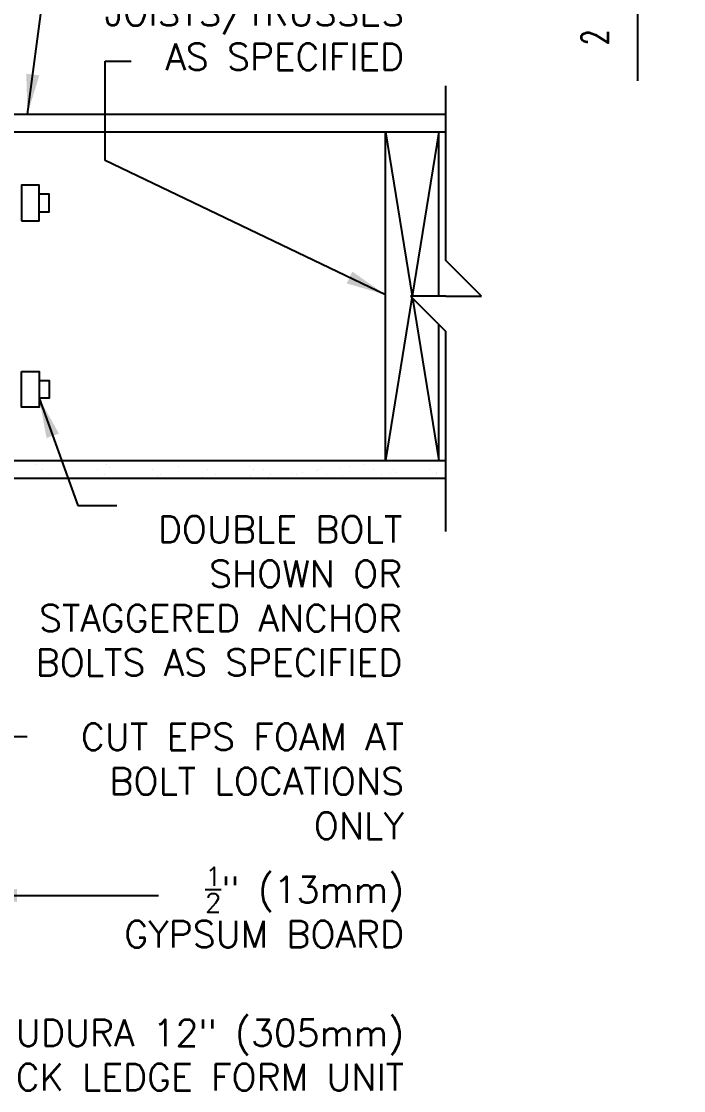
# Model space of a CAD drawing. Header units: inches. Extents: x 142.7 to 205, y -65.8 to 13.3.
# Drawn here: x 181.67 to 200.31, y -48.59 to -18.48 of the extents above; entities that cross this region are included whole.
import ezdxf

# ---------------------------------------------------------------- set-up
doc = ezdxf.new("R2010")
doc.units = ezdxf.units.IN
doc.header["$LTSCALE"] = 0.5
doc.header["$MEASUREMENT"] = 0
for name, color, linetype in [('HATCH', 12, 'Continuous'), ('LINE18', 9, 'Continuous'), ('line25', 2, 'Continuous'), ('LINE9', 9, 'Continuous'), ('TEXT', 4, 'Continuous')]:
    doc.layers.add(name, color=color, linetype=linetype)
doc.styles.add('DIM', font='romans.shx', dxfattribs={"width": 0.7})
doc.styles.add('ROMANS', font='romans.shx', dxfattribs={"height": 1.125})
doc.dimstyles.new('ext_12', dxfattribs={"dimscale": 12, "dimtxt": 0.09375, "dimasz": 0.09375, "dimexe": 0.09375, "dimexo": 0.0625, "dimgap": 0.0625, "dimtad": 1, "dimdec": 1, "dimzin": 3, "dimdsep": 46, "dimlunit": 4, "dimtxsty": 'DIM', "dimcen": 0.09, "dimdle": 0.09375, "dimclrt": 4, "dimadec": 0, "dimazin": 0, "dimtfac": 1, "dimtdec": 1, "dimtmove": 2, "dimatfit": 3, "dimfxl": 1, "dimfrac": 2, "dimtolj": 1, "dimtzin": 0, "dimarcsym": 0})
doc.dimstyles.new('ext_8', dxfattribs={"dimscale": 8, "dimtxt": 0.09375, "dimasz": 0.09375, "dimexe": 0.09375, "dimexo": 0.0625, "dimgap": 0.0625, "dimtad": 1, "dimdec": 1, "dimzin": 3, "dimdsep": 46, "dimlunit": 4, "dimtxsty": 'DIM', "dimcen": 0.09, "dimdle": 0.09375, "dimclrt": 4, "dimadec": 0, "dimazin": 0, "dimtfac": 1, "dimtdec": 1, "dimtmove": 2, "dimatfit": 3, "dimfxl": 1, "dimfrac": 2, "dimtolj": 1, "dimtzin": 0, "dimarcsym": 0})

# ---------------------------------------------------------------- blocks, each defined once
blk = doc.blocks.new('*D6')
at = {"layer": 'Defpoints', "color": 0, "transparency": 16777216}
for p in [(193.461, -2.426), (195.711, -4.426), (196.626, -4.426)]:
    blk.add_point(p, dxfattribs=at)
at = {"layer": 'TEXT', "color": 0, "lineweight": -2, "transparency": 16777216}
for p, q in [((196.626, -1.676), (196.626, -0.926)), ((193.961, -2.426), (197.376, -2.426)), ((196.626, -2.426), (196.626, -4.426)), ((196.626, -2.426), (196.626, -4.426)), ((196.626, -3.426), (199.009, -10.552)), ((196.211, -4.426), (197.376, -4.426)), ((196.626, -5.176), (196.626, -5.926)), ((199.009, -10.552), (199.009, -20.152))]:
    blk.add_line(p, q, dxfattribs=at)
at = {"layer": 'TEXT', "color": 0, "transparency": 16777216}
for points in [[(196.501, -1.676), (196.751, -1.676), (196.626, -2.426)], [(196.501, -5.176), (196.751, -5.176), (196.626, -4.426)]]:
    blk.add_solid(points, dxfattribs=at)
at = {"layer": 'TEXT', "color": 4, "transparency": 16777216, "insert": (197.938, -15.352), "char_height": 0.75, "attachment_point": 5, "rotation": 90, "style": 'DIM'}
blk.add_mtext('\\A1;2 1/2" (64mm) MIN.', dxfattribs=at)

msp = doc.modelspace()

# ---------------------------------------------------------------- linework, layer by layer
at = {"layer": 'HATCH'}
for p, q in [((191.919, -21.592), (192.669, -26.217)), ((193.419, -21.592), (192.669, -26.217)), ((192.662, -26.261), (191.919, -30.842)), ((192.679, -26.278), (193.419, -30.842)), ((182.068, -30.948), (182.068, -30.948)), ((182.12, -30.878), (182.12, -30.878)), ((182.193, -30.875), (182.193, -30.875)), ((182.38, -30.843), (182.38, -30.843)), ((183.502, -30.858), (183.502, -30.858)), ((184.069, -30.965), (184.069, -30.965)), ((184.781, -30.864), (184.781, -30.864)), ((186.099, -31.01), (186.099, -31.01)), ((190.917, -31.014), (190.917, -31.014)), ((191.323, -30.961), (191.323, -30.961)), ((192.002, -30.871), (192.002, -30.871)), ((182.249, -31.109), (182.249, -31.109)), ((182.46, -31.244), (182.46, -31.244)), ((183.806, -31.107), (183.806, -31.107)), ((184.017, -31.241), (184.017, -31.241)), ((184.161, -31.05), (184.161, -31.05)), ((185.363, -31.104), (185.363, -31.104)), ((185.487, -31.31), (185.487, -31.31)), ((185.574, -31.238), (185.574, -31.238)), ((186.766, -31.316), (186.766, -31.316)), ((186.92, -31.101), (186.92, -31.101)), ((187.131, -31.235), (187.131, -31.235)), ((188.1, -31.027), (188.1, -31.027)), ((188.117, -31.268), (188.117, -31.268)), ((188.192, -31.111), (188.192, -31.111)), ((188.477, -31.098), (188.477, -31.098)), ((188.632, -31.315), (188.632, -31.315)), ((188.688, -31.232), (188.688, -31.232)), ((189.311, -31.225), (189.311, -31.225)), ((189.425, -31.251), (189.425, -31.251)), ((189.571, -31.191), (189.571, -31.191)), ((189.977, -31.138), (189.977, -31.138)), ((190.034, -31.095), (190.034, -31.095)), ((190.13, -31.071), (190.13, -31.071)), ((190.245, -31.23), (190.245, -31.23)), ((190.657, -31.048), (190.657, -31.048)), ((190.704, -31.257), (190.704, -31.257)), ((191.591, -31.092), (191.591, -31.092)), ((191.802, -31.227), (191.802, -31.227)), ((192.055, -31.208), (192.055, -31.208)), ((192.131, -31.088), (192.131, -31.088)), ((192.223, -31.173), (192.223, -31.173)), ((193.148, -31.09), (193.148, -31.09)), ((193.359, -31.224), (193.359, -31.224)), ((193.364, -31.192), (193.364, -31.192)), ((184.178, -31.327), (184.178, -31.327))]:
    msp.add_line(p, q, dxfattribs=at)
at = {"layer": 'LINE18'}
for points in [[(181.669, -24.092), (182.169, -24.092), (182.169, -23.092), (181.669, -23.092)], [(181.669, -28.342), (182.169, -28.342), (182.169, -29.342), (181.669, -29.342)]]:
    msp.add_lwpolyline(points, close=True, dxfattribs=at)
for points in [[(182.169, -23.842), (182.45, -23.842), (182.45, -23.342), (182.169, -23.342)], [(182.169, -28.592), (182.45, -28.592), (182.45, -29.092), (182.169, -29.092)]]:
    msp.add_lwpolyline(points, dxfattribs=at)
at = {"layer": 'line25'}
for p, q in [((179.919, -21.592), (193.617, -21.592)), ((191.919, -30.842), (191.919, -21.592)), ((193.419, -26.217), (193.419, -21.592)), ((193.419, -30.842), (193.419, -27.018)), ((179.919, -30.842), (193.617, -30.842))]:
    msp.add_line(p, q, dxfattribs=at)
at = {"layer": 'LINE9'}
for p, q in [((193.617, -25.217), (193.617, -20.297)), ((179.919, -21.092), (193.617, -21.092)), ((194.617, -26.217), (193.617, -25.217)), ((193.617, -26.217), (192.617, -26.217)), ((192.617, -26.217), (193.617, -27.217)), ((193.617, -26.217), (194.617, -26.217)), ((193.617, -32.842), (193.617, -27.217)), ((179.919, -31.342), (193.617, -31.342))]:
    msp.add_line(p, q, dxfattribs=at)
at = {"layer": 'TEXT'}
msp.add_line((184.024, -19.6), (184.754, -19.6), dxfattribs=at)

# ---------------------------------------------------------------- texts
at = {"layer": 'TEXT', "char_height": 0.75, "attachment_point": 6, "style": 'ROMANS'}
for s, insert, width in [('\\A1;FLOOR JOISTS/TRUSSES \\PAS SPECIFIED', (192.437, -18.224), 11.43486), ('DOUBLE BOLT SHOWN OR STAGGERED ANCHOR BOLTS AS SPECIFIED', (192.388, -34.66), 11.43486), ('CUT EPS FOAM AT BOLT LOCATIONS ONLY ', (192.437, -39.881), 11.43486), ('\\A1;{\\H0.7x;\\S1/2;}" (13mm) GYPSUM BOARD', (192.437, -43.433), 10.73552), ('NUDURA 12" (305mm) BRICK LEDGE FORM UNIT', (192.437, -47.592), 14.1509)]:
    msp.add_mtext(s, dxfattribs=dict(at, insert=insert, width=width))

# ---------------------------------------------------------------- dimensions: what is measured, and where the dimension line sits
at = {"layer": 'TEXT'}
dim = msp.add_linear_dim(base=(196.626, -4.426), p1=(193.461, -2.426), p2=(195.711, -4.426), angle=270, text='2 1/2" (64mm) MIN.', dimstyle='ext_8', override={"dimtmove": 1}, dxfattribs=at)
dim.commit()
dim.dimension.update_dxf_attribs({"geometry": '*D6', "text_midpoint": (199.009, -11.052), "dimtype": 160})

# ---------------------------------------------------------------- leaders
for points in [[(181.84, -21.092), (182.754, -14.274), (185.355, -14.274)], [(191.919, -26.179), (184.024, -22.393), (184.024, -19.6)], [(182.169, -29.092), (183.257, -32.116), (184.354, -32.116)], [(178.829, -31.931), (180.992, -38.618), (181.827, -38.618)], [(180.419, -43.096), (185.532, -43.096)]]:
    msp.add_leader(points, dimstyle='ext_12', override={"dimgap": 0.0625, "dimtad": 0}, dxfattribs=at)

doc.saveas('drawing.dxf')
